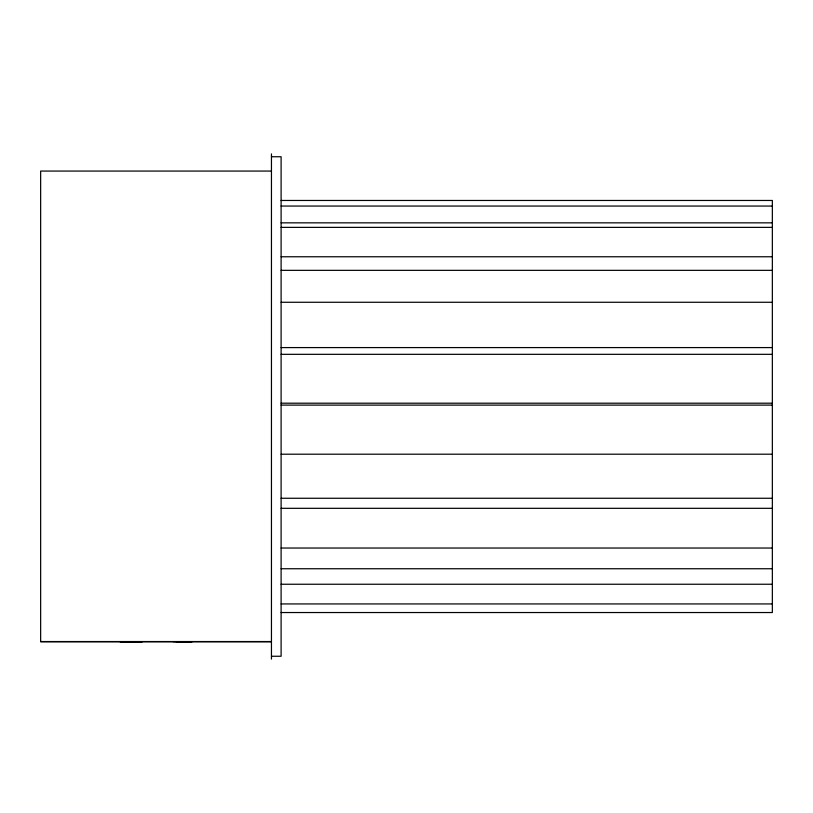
<?xml version="1.0" encoding="UTF-8"?>
<svg xmlns="http://www.w3.org/2000/svg" width="813" height="813" viewBox="0 0 813 813"><rect width="100%" height="100%" fill="white"/><g stroke="black" fill="none" stroke-linecap="round" stroke-linejoin="round"><path stroke-width="1.22" d="M271.451 156.746L281.105 156.746L281.105 656.254L271.451 656.254M271.451 171.065L40.65 171.065L40.65 641.772L271.451 641.772M281.105 200.465L772.35 200.465L772.35 612.535L281.105 612.535M281.105 206.055L772.35 206.055M281.105 222.843L772.35 222.843M281.105 227.366L772.35 227.366M281.105 256.766L772.35 256.766M281.105 270.343L772.35 270.343M281.105 302.273L772.35 302.273M281.105 347.588L772.35 347.588M281.105 354.326L772.35 354.326M281.105 403.197L772.35 403.197M281.105 405.108L772.35 405.108M281.105 454.203L772.35 454.203M281.105 498.267L772.35 498.267M281.105 508.318L772.35 508.318M281.105 548.033L772.35 548.033M281.105 568.744L772.35 568.744M281.105 584.242L772.35 584.242M281.105 603.937L772.35 603.937M142.224 641.62L119.918 641.66L142.224 641.701M176.126 641.691L192.183 641.66L173.088 641.62M40.65 641.548L271.451 641.548M271.451 153.911L271.451 659.089"/></g></svg>
